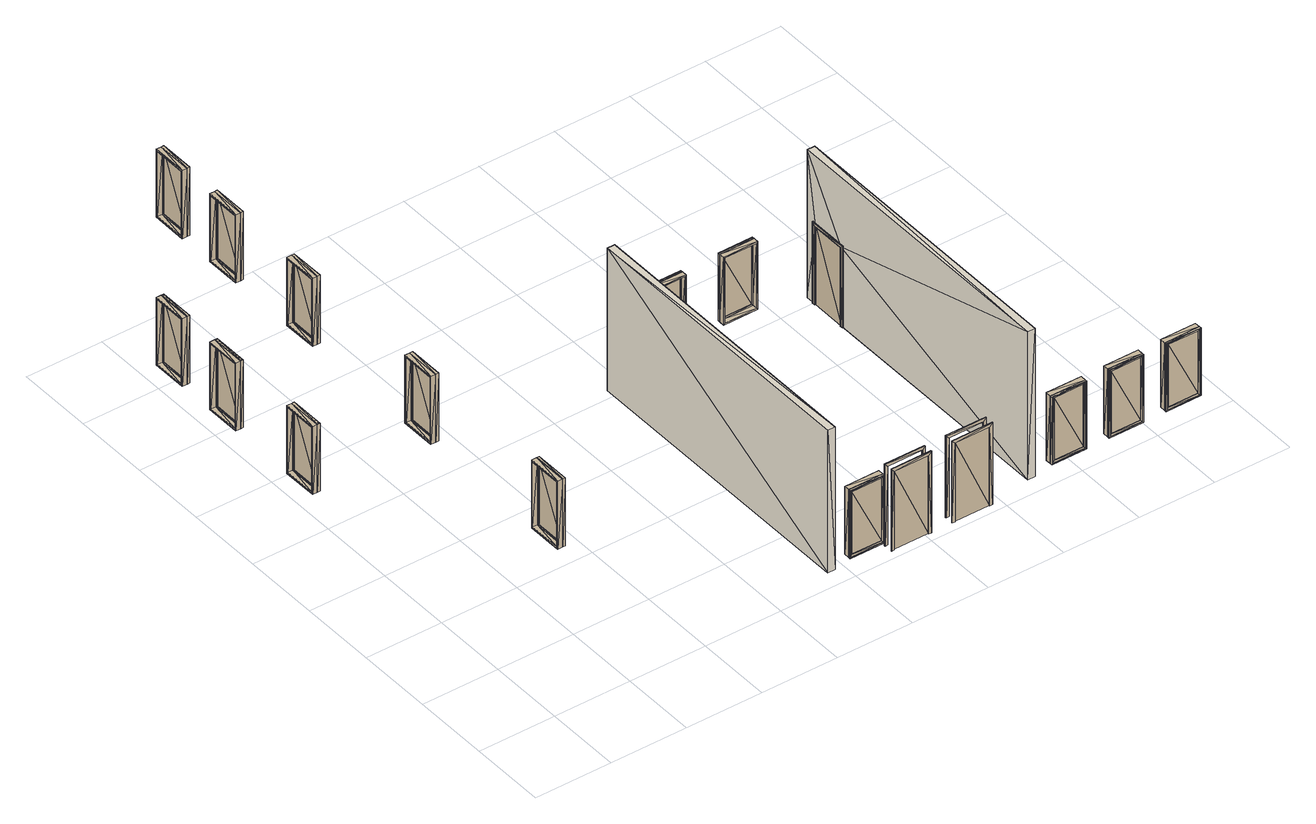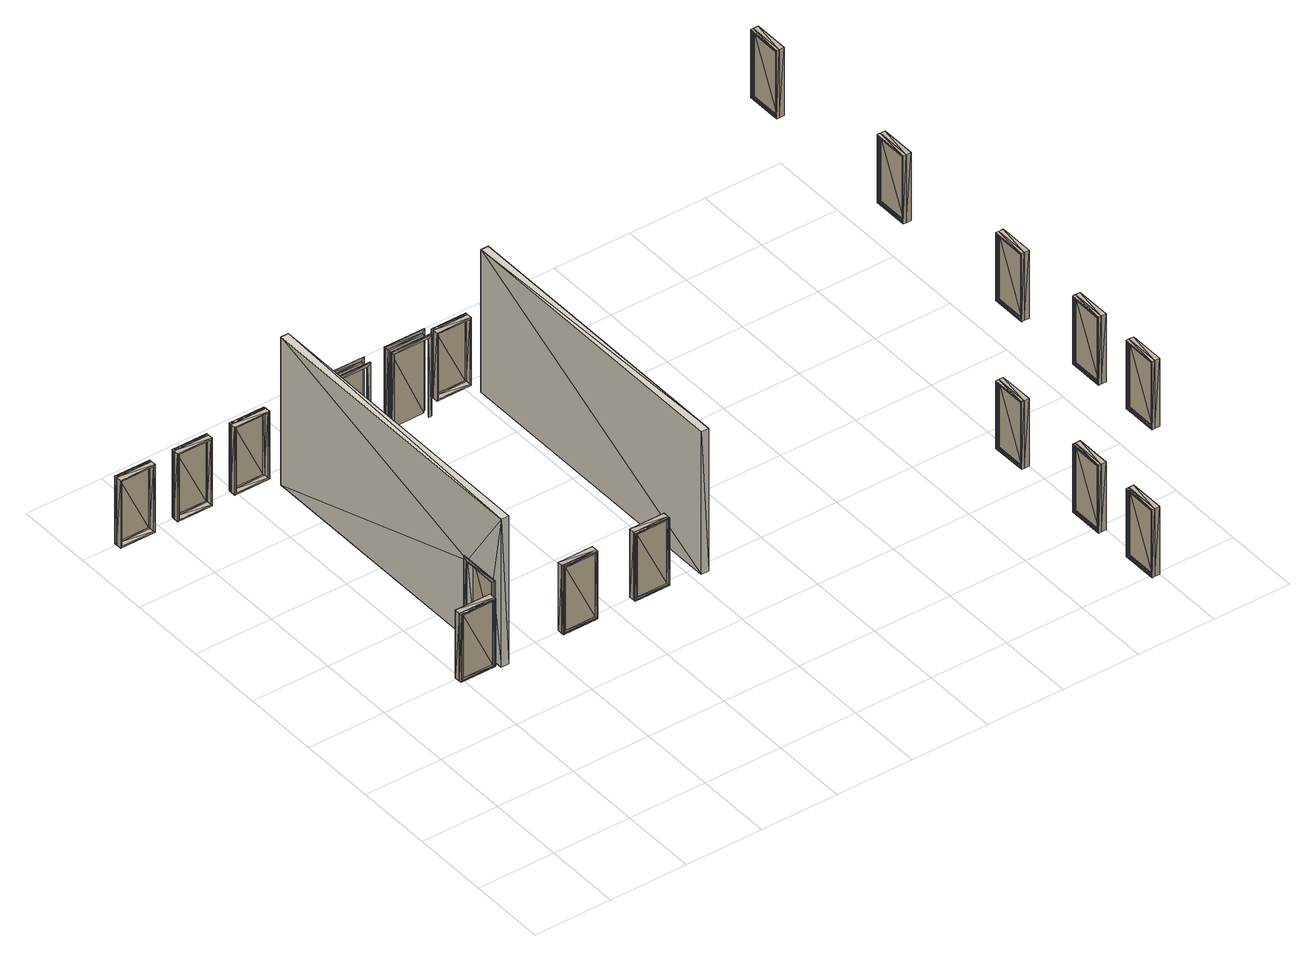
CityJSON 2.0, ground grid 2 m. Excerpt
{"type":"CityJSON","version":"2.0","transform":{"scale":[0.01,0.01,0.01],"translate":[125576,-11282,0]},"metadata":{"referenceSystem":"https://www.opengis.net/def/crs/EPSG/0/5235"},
"CityObjects":{
"building1":{"type":"Building","children":["building1-1","building1-2","building1-3","building1-4","building1-5","building1-6","building1-7","building1-8","building1-9","building1-10","building1-11","building1-12","building1-13","building1-14","building1-15","building1-16","building1-17","building1-18","building1-19","building1-20"]},
"building1-1":{"type":"BuildingInstallation","attributes":{"ifc_type":"IfcWindow","name":"M_Fixed:0915 x 1830mm:355165"},"parents":["building1"],"geometry":[{"type":"MultiSurface","lod":"2.2","boundaries":[[[0,1,2]],[[3,0,2]],[[3,2,4]],[[5,3,4]],[[5,4,6]],[[7,5,6]],[[7,6,1]],[[0,7,1]],[[2,1,4]],[[1,6,4]],[[5,0,3]],[[5,7,0]],[[8,9,10]],[[11,8,10]],[[11,10,12]],[[13,11,12]],[[13,12,14]],[[15,13,14]],[[15,14,9]],[[8,15,9]],[[16,17,18]],[[19,16,18]],[[19,18,20]],[[21,19,20]],[[21,20,22]],[[23,21,22]],[[23,22,17]],[[16,23,17]],[[9,17,22]],[[9,22,10]],[[9,14,18]],[[17,9,18]],[[18,14,20]],[[22,20,12]],[[10,22,12]],[[20,14,12]],[[23,16,8]],[[11,23,8]],[[19,15,8]],[[19,8,16]],[[21,15,19]],[[13,21,23]],[[13,23,11]],[[13,15,21]],[[24,25,26]],[[27,24,26]],[[27,26,28]],[[29,27,28]],[[29,28,30]],[[31,29,30]],[[31,30,25]],[[24,31,25]],[[32,9,14]],[[33,32,14]],[[33,14,12]],[[34,33,12]],[[34,12,10]],[[35,34,10]],[[35,10,9]],[[32,35,9]],[[25,9,10]],[[25,10,26]],[[14,9,30]],[[9,25,30]],[[14,30,12]],[[10,12,28]],[[26,10,28]],[[12,30,28]],[[35,32,24]],[[27,35,24]],[[31,32,33]],[[31,24,32]],[[34,31,33]],[[29,34,35]],[[29,35,27]],[[29,31,34]],[[25,36,37]],[[26,25,37]],[[26,37,38]],[[28,26,38]],[[28,38,39]],[[30,28,39]],[[30,39,36]],[[25,30,36]],[[40,41,42]],[[43,40,42]],[[43,42,44]],[[45,43,44]],[[45,44,46]],[[47,45,46]],[[47,46,41]],[[40,47,41]],[[41,46,37]],[[36,41,37]],[[36,39,42]],[[41,36,42]],[[44,42,38]],[[46,44,38]],[[42,39,38]],[[37,46,38]],[[26,47,40]],[[26,40,25]],[[43,30,25]],[[43,25,40]],[[28,43,45]],[[28,45,47]],[[28,30,43]],[[28,47,26]]]}]},
"building1-2":{"type":"BuildingInstallation","attributes":{"ifc_type":"IfcWindow","name":"M_Fixed:0915 x 1830mm:355166"},"parents":["building1"],"geometry":[{"type":"MultiSurface","lod":"2.2","boundaries":[[[48,49,50]],[[51,48,50]],[[51,50,52]],[[53,51,52]],[[53,52,54]],[[55,53,54]],[[55,54,49]],[[48,55,49]],[[50,49,52]],[[49,54,52]],[[53,48,51]],[[53,55,48]],[[56,57,58]],[[59,56,58]],[[59,58,60]],[[61,59,60]],[[61,60,62]],[[63,61,62]],[[63,62,57]],[[56,63,57]],[[64,65,66]],[[67,64,66]],[[67,66,68]],[[69,67,68]],[[69,68,70]],[[71,69,70]],[[71,70,65]],[[64,71,65]],[[57,65,70]],[[57,70,58]],[[57,62,66]],[[65,57,66]],[[66,62,68]],[[70,68,60]],[[58,70,60]],[[68,62,60]],[[71,64,56]],[[59,71,56]],[[67,63,56]],[[67,56,64]],[[69,63,67]],[[61,69,71]],[[61,71,59]],[[61,63,69]],[[72,73,74]],[[75,72,74]],[[75,74,76]],[[77,75,76]],[[77,76,78]],[[79,77,78]],[[79,78,73]],[[72,79,73]],[[80,57,62]],[[81,80,62]],[[81,62,60]],[[82,81,60]],[[82,60,58]],[[83,82,58]],[[83,58,57]],[[80,83,57]],[[73,57,58]],[[73,58,74]],[[62,57,78]],[[57,73,78]],[[62,78,60]],[[58,60,76]],[[74,58,76]],[[60,78,76]],[[83,80,72]],[[75,83,72]],[[79,80,81]],[[79,72,80]],[[82,79,81]],[[77,82,83]],[[77,83,75]],[[77,79,82]],[[73,84,85]],[[74,73,85]],[[74,85,86]],[[76,74,86]],[[76,86,87]],[[78,76,87]],[[78,87,84]],[[73,78,84]],[[88,89,90]],[[91,88,90]],[[91,90,92]],[[93,91,92]],[[93,92,94]],[[95,93,94]],[[95,94,89]],[[88,95,89]],[[89,94,85]],[[84,89,85]],[[84,87,90]],[[89,84,90]],[[92,90,86]],[[94,92,86]],[[90,87,86]],[[85,94,86]],[[74,95,88]],[[74,88,73]],[[91,78,73]],[[91,73,88]],[[76,91,93]],[[76,93,95]],[[76,78,91]],[[76,95,74]]]}]},
"building1-3":{"type":"BuildingInstallation","attributes":{"ifc_type":"IfcWindow","name":"M_Fixed:0915 x 1830mm:354583"},"parents":["building1"],"geometry":[{"type":"MultiSurface","lod":"2.2","boundaries":[[[96,97,98]],[[99,96,98]],[[99,98,100]],[[101,99,100]],[[101,100,102]],[[103,101,102]],[[103,102,97]],[[96,103,97]],[[98,97,100]],[[97,102,100]],[[101,96,99]],[[101,103,96]],[[104,105,106]],[[107,104,106]],[[107,106,108]],[[109,107,108]],[[109,108,110]],[[111,109,110]],[[111,110,105]],[[104,111,105]],[[112,113,114]],[[115,112,114]],[[115,114,116]],[[117,115,116]],[[117,116,118]],[[119,117,118]],[[119,118,113]],[[112,119,113]],[[105,113,118]],[[105,118,106]],[[105,110,114]],[[113,105,114]],[[114,110,116]],[[118,116,108]],[[106,118,108]],[[116,110,108]],[[119,112,104]],[[107,119,104]],[[115,111,104]],[[115,104,112]],[[117,111,115]],[[109,117,119]],[[109,119,107]],[[109,111,117]],[[120,121,122]],[[123,120,122]],[[123,122,124]],[[125,123,124]],[[125,124,126]],[[127,125,126]],[[127,126,121]],[[120,127,121]],[[128,105,110]],[[129,128,110]],[[129,110,108]],[[130,129,108]],[[130,108,106]],[[131,130,106]],[[131,106,105]],[[128,131,105]],[[121,105,106]],[[121,106,122]],[[110,105,126]],[[105,121,126]],[[110,126,108]],[[106,108,124]],[[122,106,124]],[[108,126,124]],[[131,128,120]],[[123,131,120]],[[127,128,129]],[[127,120,128]],[[130,127,129]],[[125,130,131]],[[125,131,123]],[[125,127,130]],[[121,132,133]],[[122,121,133]],[[122,133,134]],[[124,122,134]],[[124,134,135]],[[126,124,135]],[[126,135,132]],[[121,126,132]],[[136,137,138]],[[139,136,138]],[[139,138,140]],[[141,139,140]],[[141,140,142]],[[143,141,142]],[[143,142,137]],[[136,143,137]],[[137,142,133]],[[132,137,133]],[[132,135,138]],[[137,132,138]],[[140,138,134]],[[142,140,134]],[[138,135,134]],[[133,142,134]],[[122,143,136]],[[122,136,121]],[[139,126,121]],[[139,121,136]],[[124,139,141]],[[124,141,143]],[[124,126,139]],[[124,143,122]]]}]},
"building1-4":{"type":"BuildingInstallation","attributes":{"ifc_type":"IfcWindow","name":"M_Fixed:0915 x 1830mm:355167"},"parents":["building1"],"geometry":[{"type":"MultiSurface","lod":"2.2","boundaries":[[[144,145,146]],[[147,144,146]],[[147,146,148]],[[149,147,148]],[[149,148,150]],[[151,149,150]],[[151,150,145]],[[144,151,145]],[[146,145,148]],[[145,150,148]],[[149,144,147]],[[149,151,144]],[[152,153,154]],[[155,152,154]],[[155,154,156]],[[157,155,156]],[[157,156,158]],[[159,157,158]],[[159,158,153]],[[152,159,153]],[[160,161,162]],[[163,160,162]],[[163,162,164]],[[165,163,164]],[[165,164,166]],[[167,165,166]],[[167,166,161]],[[160,167,161]],[[153,161,166]],[[153,166,154]],[[153,158,162]],[[161,153,162]],[[162,158,164]],[[166,164,156]],[[154,166,156]],[[164,158,156]],[[167,160,152]],[[155,167,152]],[[163,159,152]],[[163,152,160]],[[165,159,163]],[[157,165,167]],[[157,167,155]],[[157,159,165]],[[168,169,170]],[[171,168,170]],[[171,170,172]],[[173,171,172]],[[173,172,174]],[[175,173,174]],[[175,174,169]],[[168,175,169]],[[176,153,158]],[[177,176,158]],[[177,158,156]],[[178,177,156]],[[178,156,154]],[[179,178,154]],[[179,154,153]],[[176,179,153]],[[169,153,154]],[[169,154,170]],[[158,153,174]],[[153,169,174]],[[158,174,156]],[[154,156,172]],[[170,154,172]],[[156,174,172]],[[179,176,168]],[[171,179,168]],[[175,176,177]],[[175,168,176]],[[178,175,177]],[[173,178,179]],[[173,179,171]],[[173,175,178]],[[169,180,181]],[[170,169,181]],[[170,181,182]],[[172,170,182]],[[172,182,183]],[[174,172,183]],[[174,183,180]],[[169,174,180]],[[184,185,186]],[[187,184,186]],[[187,186,188]],[[189,187,188]],[[189,188,190]],[[191,189,190]],[[191,190,185]],[[184,191,185]],[[185,190,181]],[[180,185,181]],[[180,183,186]],[[185,180,186]],[[188,186,182]],[[190,188,182]],[[186,183,182]],[[181,190,182]],[[170,191,184]],[[170,184,169]],[[187,174,169]],[[187,169,184]],[[172,187,189]],[[172,189,191]],[[172,174,187]],[[172,191,170]]]}]},
"building1-5":{"type":"BuildingInstallation","attributes":{"ifc_type":"IfcWindow","name":"M_Fixed:0915 x 1830mm:354615"},"parents":["building1"],"geometry":[{"type":"MultiSurface","lod":"2.2","boundaries":[[[192,193,194]],[[195,192,194]],[[195,194,196]],[[197,195,196]],[[197,196,198]],[[199,197,198]],[[199,198,193]],[[192,199,193]],[[194,193,196]],[[193,198,196]],[[197,192,195]],[[197,199,192]],[[200,201,202]],[[203,200,202]],[[203,202,204]],[[205,203,204]],[[205,204,206]],[[207,205,206]],[[207,206,201]],[[200,207,201]],[[208,209,210]],[[211,208,210]],[[211,210,212]],[[213,211,212]],[[213,212,214]],[[215,213,214]],[[215,214,209]],[[208,215,209]],[[201,209,214]],[[201,214,202]],[[201,206,210]],[[209,201,210]],[[210,206,212]],[[214,212,204]],[[202,214,204]],[[212,206,204]],[[215,208,200]],[[203,215,200]],[[211,207,200]],[[211,200,208]],[[213,207,211]],[[205,213,215]],[[205,215,203]],[[205,207,213]],[[216,217,218]],[[219,216,218]],[[219,218,220]],[[221,219,220]],[[221,220,222]],[[223,221,222]],[[223,222,217]],[[216,223,217]],[[224,201,206]],[[225,224,206]],[[225,206,204]],[[226,225,204]],[[226,204,202]],[[227,226,202]],[[227,202,201]],[[224,227,201]],[[217,201,202]],[[217,202,218]],[[206,201,222]],[[201,217,222]],[[206,222,204]],[[202,204,220]],[[218,202,220]],[[204,222,220]],[[227,224,216]],[[219,227,216]],[[223,224,225]],[[223,216,224]],[[226,223,225]],[[221,226,227]],[[221,227,219]],[[221,223,226]],[[217,228,229]],[[218,217,229]],[[218,229,230]],[[220,218,230]],[[220,230,231]],[[222,220,231]],[[222,231,228]],[[217,222,228]],[[232,233,234]],[[235,232,234]],[[235,234,236]],[[237,235,236]],[[237,236,238]],[[239,237,238]],[[239,238,233]],[[232,239,233]],[[233,238,229]],[[228,233,229]],[[228,231,234]],[[233,228,234]],[[236,234,230]],[[238,236,230]],[[234,231,230]],[[229,238,230]],[[218,239,232]],[[218,232,217]],[[235,222,217]],[[235,217,232]],[[220,235,237]],[[220,237,239]],[[220,222,235]],[[220,239,218]]]}]},
"building1-6":{"type":"BuildingInstallation","attributes":{"ifc_type":"IfcWindow","name":"M_Fixed:0915 x 1830mm:355168"},"parents":["building1"],"geometry":[{"type":"MultiSurface","lod":"2.2","boundaries":[[[240,241,242]],[[243,240,242]],[[243,242,244]],[[245,243,244]],[[245,244,246]],[[247,245,246]],[[247,246,241]],[[240,247,241]],[[242,241,244]],[[241,246,244]],[[245,240,243]],[[245,247,240]],[[248,249,250]],[[251,248,250]],[[251,250,252]],[[253,251,252]],[[253,252,254]],[[255,253,254]],[[255,254,249]],[[248,255,249]],[[256,257,258]],[[259,256,258]],[[259,258,260]],[[261,259,260]],[[261,260,262]],[[263,261,262]],[[263,262,257]],[[256,263,257]],[[249,257,262]],[[249,262,250]],[[249,254,258]],[[257,249,258]],[[258,254,260]],[[262,260,252]],[[250,262,252]],[[260,254,252]],[[263,256,248]],[[251,263,248]],[[259,255,248]],[[259,248,256]],[[261,255,259]],[[253,261,263]],[[253,263,251]],[[253,255,261]],[[264,265,266]],[[267,264,266]],[[267,266,268]],[[269,267,268]],[[269,268,270]],[[271,269,270]],[[271,270,265]],[[264,271,265]],[[272,249,254]],[[273,272,254]],[[273,254,252]],[[274,273,252]],[[274,252,250]],[[275,274,250]],[[275,250,249]],[[272,275,249]],[[265,249,250]],[[265,250,266]],[[254,249,270]],[[249,265,270]],[[254,270,252]],[[250,252,268]],[[266,250,268]],[[252,270,268]],[[275,272,264]],[[267,275,264]],[[271,272,273]],[[271,264,272]],[[274,271,273]],[[269,274,275]],[[269,275,267]],[[269,271,274]],[[265,276,277]],[[266,265,277]],[[266,277,278]],[[268,266,278]],[[268,278,279]],[[270,268,279]],[[270,279,276]],[[265,270,276]],[[280,281,282]],[[283,280,282]],[[283,282,284]],[[285,283,284]],[[285,284,286]],[[287,285,286]],[[287,286,281]],[[280,287,281]],[[281,286,277]],[[276,281,277]],[[276,279,282]],[[281,276,282]],[[284,282,278]],[[286,284,278]],[[282,279,278]],[[277,286,278]],[[266,287,280]],[[266,280,265]],[[283,270,265]],[[283,265,280]],[[268,283,285]],[[268,285,287]],[[268,270,283]],[[268,287,266]]]}]},
"building1-7":{"type":"BuildingInstallation","attributes":{"ifc_type":"IfcWindow","name":"M_Fixed:0915 x 1830mm:354675"},"parents":["building1"],"geometry":[{"type":"MultiSurface","lod":"2.2","boundaries":[[[288,289,290]],[[291,288,290]],[[291,290,292]],[[293,291,292]],[[293,292,294]],[[295,293,294]],[[295,294,289]],[[288,295,289]],[[290,289,292]],[[289,294,292]],[[293,288,291]],[[293,295,288]],[[296,297,298]],[[299,296,298]],[[299,298,300]],[[301,299,300]],[[301,300,302]],[[303,301,302]],[[303,302,297]],[[296,303,297]],[[304,305,306]],[[307,304,306]],[[307,306,308]],[[309,307,308]],[[309,308,310]],[[311,309,310]],[[311,310,305]],[[304,311,305]],[[297,305,310]],[[297,310,298]],[[297,302,306]],[[305,297,306]],[[306,302,308]],[[310,308,300]],[[298,310,300]],[[308,302,300]],[[311,304,296]],[[299,311,296]],[[307,303,296]],[[307,296,304]],[[309,303,307]],[[301,309,311]],[[301,311,299]],[[301,303,309]],[[312,313,314]],[[315,312,314]],[[315,314,316]],[[317,315,316]],[[317,316,318]],[[319,317,318]],[[319,318,313]],[[312,319,313]],[[320,297,302]],[[321,320,302]],[[321,302,300]],[[322,321,300]],[[322,300,298]],[[323,322,298]],[[323,298,297]],[[320,323,297]],[[313,297,298]],[[313,298,314]],[[302,297,318]],[[297,313,318]],[[302,318,300]],[[298,300,316]],[[314,298,316]],[[300,318,316]],[[323,320,312]],[[315,323,312]],[[319,320,321]],[[319,312,320]],[[322,319,321]],[[317,322,323]],[[317,323,315]],[[317,319,322]],[[313,324,325]],[[314,313,325]],[[314,325,326]],[[316,314,326]],[[316,326,327]],[[318,316,327]],[[318,327,324]],[[313,318,324]],[[328,329,330]],[[331,328,330]],[[331,330,332]],[[333,331,332]],[[333,332,334]],[[335,333,334]],[[335,334,329]],[[328,335,329]],[[329,334,325]],[[324,329,325]],[[324,327,330]],[[329,324,330]],[[332,330,326]],[[334,332,326]],[[330,327,326]],[[325,334,326]],[[314,335,328]],[[314,328,313]],[[331,318,313]],[[331,313,328]],[[316,331,333]],[[316,333,335]],[[316,318,331]],[[316,335,314]]]}]},
"building1-8":{"type":"BuildingInstallation","attributes":{"ifc_type":"IfcWindow","name":"M_Fixed:0915 x 1830mm:355169"},"parents":["building1"],"geometry":[{"type":"MultiSurface","lod":"2.2","boundaries":[[[336,337,338]],[[339,336,338]],[[339,338,340]],[[341,339,340]],[[341,340,342]],[[343,341,342]],[[343,342,337]],[[336,343,337]],[[338,337,340]],[[337,342,340]],[[341,336,339]],[[341,343,336]],[[344,345,346]],[[347,344,346]],[[347,346,348]],[[349,347,348]],[[349,348,350]],[[351,349,350]],[[351,350,345]],[[344,351,345]],[[352,353,354]],[[355,352,354]],[[355,354,356]],[[357,355,356]],[[357,356,358]],[[359,357,358]],[[359,358,353]],[[352,359,353]],[[345,353,358]],[[345,358,346]],[[345,350,354]],[[353,345,354]],[[354,350,356]],[[358,356,348]],[[346,358,348]],[[356,350,348]],[[359,352,344]],[[347,359,344]],[[355,351,344]],[[355,344,352]],[[357,351,355]],[[349,357,359]],[[349,359,347]],[[349,351,357]],[[360,361,362]],[[363,360,362]],[[363,362,364]],[[365,363,364]],[[365,364,366]],[[367,365,366]],[[367,366,361]],[[360,367,361]],[[368,345,350]],[[369,368,350]],[[369,350,348]],[[370,369,348]],[[370,348,346]],[[371,370,346]],[[371,346,345]],[[368,371,345]],[[361,345,346]],[[361,346,362]],[[350,345,366]],[[345,361,366]],[[350,366,348]],[[346,348,364]],[[362,346,364]],[[348,366,364]],[[371,368,360]],[[363,371,360]],[[367,368,369]],[[367,360,368]],[[370,367,369]],[[365,370,371]],[[365,371,363]],[[365,367,370]],[[361,372,373]],[[362,361,373]],[[362,373,374]],[[364,362,374]],[[364,374,375]],[[366,364,375]],[[366,375,372]],[[361,366,372]],[[376,377,378]],[[379,376,378]],[[379,378,380]],[[381,379,380]],[[381,380,382]],[[383,381,382]],[[383,382,377]],[[376,383,377]],[[377,382,373]],[[372,377,373]],[[372,375,378]],[[377,372,378]],[[380,378,374]],[[382,380,374]],[[378,375,374]],[[373,382,374]],[[362,383,376]],[[362,376,361]],[[379,366,361]],[[379,361,376]],[[364,379,381]],[[364,381,383]],[[364,366,379]],[[364,383,362]]]}]},
"building1-9":{"type":"BuildingInstallation","attributes":{"ifc_type":"IfcWindow","name":"M_Fixed:0915 x 1830mm:355815"},"parents":["building1"],"geometry":[{"type":"MultiSurface","lod":"2.2","boundaries":[[[384,385,386]],[[387,384,386]],[[387,386,388]],[[389,387,388]],[[389,388,390]],[[391,389,390]],[[391,390,385]],[[384,391,385]],[[386,385,388]],[[385,390,388]],[[389,384,387]],[[389,391,384]],[[392,393,394]],[[395,392,394]],[[395,394,396]],[[397,395,396]],[[397,396,398]],[[399,397,398]],[[399,398,393]],[[392,399,393]],[[400,401,402]],[[403,400,402]],[[403,402,404]],[[405,403,404]],[[405,404,406]],[[407,405,406]],[[407,406,401]],[[400,407,401]],[[393,401,406]],[[393,406,394]],[[393,398,402]],[[401,393,402]],[[402,398,404]],[[406,404,396]],[[394,406,396]],[[404,398,396]],[[407,400,392]],[[395,407,392]],[[403,399,392]],[[403,392,400]],[[405,399,403]],[[397,405,407]],[[397,407,395]],[[397,399,405]],[[408,409,410]],[[411,408,410]],[[411,410,412]],[[413,411,412]],[[413,412,414]],[[415,413,414]],[[415,414,409]],[[408,415,409]],[[416,393,398]],[[417,416,398]],[[417,398,396]],[[418,417,396]],[[418,396,394]],[[419,418,394]],[[419,394,393]],[[416,419,393]],[[409,393,394]],[[409,394,410]],[[398,393,414]],[[393,409,414]],[[398,414,396]],[[394,396,412]],[[410,394,412]],[[396,414,412]],[[419,416,408]],[[411,419,408]],[[415,416,417]],[[415,408,416]],[[418,415,417]],[[413,418,419]],[[413,419,411]],[[413,415,418]],[[409,420,421]],[[410,409,421]],[[410,421,422]],[[412,410,422]],[[412,422,423]],[[414,412,423]],[[414,423,420]],[[409,414,420]],[[424,425,426]],[[427,424,426]],[[427,426,428]],[[429,427,428]],[[429,428,430]],[[431,429,430]],[[431,430,425]],[[424,431,425]],[[425,430,421]],[[420,425,421]],[[420,423,426]],[[425,420,426]],[[428,426,422]],[[430,428,422]],[[426,423,422]],[[421,430,422]],[[410,431,424]],[[410,424,409]],[[427,414,409]],[[427,409,424]],[[412,427,429]],[[412,429,431]],[[412,414,427]],[[412,431,410]]]}]},
"building1-10":{"type":"BuildingPart","attributes":{"ifc_type":"IfcWallStandardCase","name":"Basic Wall:Outside wall:355789"},"parents":["building1"],"geometry":[{"type":"MultiSurface","lod":"2.2","boundaries":[[[432,433,434]],[[435,432,434]],[[435,434,436]],[[437,435,436]],[[437,436,438]],[[439,437,438]],[[439,438,433]],[[432,439,433]],[[436,434,433]],[[438,436,433]],[[432,435,437]],[[432,437,439]]]}]},
"building1-11":{"type":"BuildingInstallation","attributes":{"ifc_type":"IfcDoor","name":"M_Single-Flush:Inside Door:355793"},"parents":["building1"],"geometry":[{"type":"MultiSurface","lod":"2.2","boundaries":[[[440,441,442]],[[443,440,442]],[[443,442,444]],[[445,443,444]],[[445,444,446]],[[447,445,446]],[[447,446,448]],[[449,447,448]],[[449,448,450]],[[451,449,450]],[[451,450,452]],[[453,451,452]],[[453,452,454]],[[455,453,454]],[[455,454,441]],[[440,455,441]],[[442,441,448]],[[441,450,448]],[[450,441,454]],[[450,454,452]],[[448,446,444]],[[442,448,444]],[[449,440,443]],[[449,451,440]],[[455,440,451]],[[453,455,451]],[[445,447,449]],[[445,449,443]],[[456,457,458]],[[459,456,458]],[[459,458,460]],[[461,459,460]],[[461,460,462]],[[463,461,462]],[[463,462,464]],[[465,463,464]],[[465,464,466]],[[467,465,466]],[[467,466,468]],[[469,467,468]],[[469,468,470]],[[471,469,470]],[[471,470,457]],[[456,471,457]],[[462,457,464]],[[464,457,470]],[[457,462,458]],[[458,462,460]],[[466,464,468]],[[464,470,468]],[[465,456,463]],[[471,456,465]],[[459,463,456]],[[461,463,459]],[[469,465,467]],[[469,471,465]],[[472,473,446]],[[448,472,446]],[[448,446,452]],[[450,448,452]],[[450,452,474]],[[475,450,474]],[[475,474,473]],[[472,475,473]],[[446,473,452]],[[473,474,452]],[[450,472,448]],[[450,475,472]]]}]},
"building1-12":{"type":"BuildingInstallation","attributes":{"ifc_type":"IfcDoor","name":"M_Single-Flush:Inside Door:355794"},"parents":["building1"],"geometry":[{"type":"MultiSurface","lod":"2.2","boundaries":[[[476,477,478]],[[479,476,478]],[[479,478,480]],[[481,479,480]],[[481,480,482]],[[483,481,482]],[[483,482,484]],[[485,483,484]],[[485,484,486]],[[487,485,486]],[[487,486,488]],[[489,487,488]],[[489,488,490]],[[491,489,490]],[[491,490,477]],[[476,491,477]],[[478,477,484]],[[477,486,484]],[[486,477,490]],[[486,490,488]],[[484,482,480]],[[478,484,480]],[[485,476,479]],[[485,487,476]],[[491,476,487]],[[489,491,487]],[[481,483,485]],[[481,485,479]],[[492,493,494]],[[495,492,494]],[[495,494,496]],[[497,495,496]],[[497,496,498]],[[499,497,498]],[[499,498,500]],[[501,499,500]],[[501,500,502]],[[503,501,502]],[[503,502,504]],[[505,503,504]],[[505,504,506]],[[507,505,506]],[[507,506,493]],[[492,507,493]],[[498,493,500]],[[500,493,506]],[[493,498,494]],[[494,498,496]],[[502,500,504]],[[500,506,504]],[[501,492,499]],[[507,492,501]],[[495,499,492]],[[497,499,495]],[[505,501,503]],[[505,507,501]],[[508,509,482]],[[484,508,482]],[[484,482,488]],[[486,484,488]],[[486,488,510]],[[511,486,510]],[[511,510,509]],[[508,511,509]],[[482,509,488]],[[509,510,488]],[[486,508,484]],[[486,511,508]]]}]},
"building1-13":{"type":"BuildingInstallation","attributes":{"ifc_type":"IfcWindow","name":"M_Fixed:0915 x 1830mm:355814"},"parents":["building1"],"geometry":[{"type":"MultiSurface","lod":"2.2","boundaries":[[[512,513,514]],[[515,512,514]],[[515,514,516]],[[517,515,516]],[[517,516,518]],[[519,517,518]],[[519,518,513]],[[512,519,513]],[[514,513,516]],[[513,518,516]],[[517,512,515]],[[517,519,512]],[[520,521,522]],[[523,520,522]],[[523,522,524]],[[525,523,524]],[[525,524,526]],[[527,525,526]],[[527,526,521]],[[520,527,521]],[[528,529,530]],[[531,528,530]],[[531,530,532]],[[533,531,532]],[[533,532,534]],[[535,533,534]],[[535,534,529]],[[528,535,529]],[[521,529,534]],[[521,534,522]],[[521,526,530]],[[529,521,530]],[[530,526,532]],[[534,532,524]],[[522,534,524]],[[532,526,524]],[[535,528,520]],[[523,535,520]],[[531,527,520]],[[531,520,528]],[[533,527,531]],[[525,533,535]],[[525,535,523]],[[525,527,533]],[[536,537,538]],[[539,536,538]],[[539,538,540]],[[541,539,540]],[[541,540,542]],[[543,541,542]],[[543,542,537]],[[536,543,537]],[[544,521,526]],[[545,544,526]],[[545,526,524]],[[546,545,524]],[[546,524,522]],[[547,546,522]],[[547,522,521]],[[544,547,521]],[[537,521,522]],[[537,522,538]],[[526,521,542]],[[521,537,542]],[[526,542,524]],[[522,524,540]],[[538,522,540]],[[524,542,540]],[[547,544,536]],[[539,547,536]],[[543,544,545]],[[543,536,544]],[[546,543,545]],[[541,546,547]],[[541,547,539]],[[541,543,546]],[[537,548,549]],[[538,537,549]],[[538,549,550]],[[540,538,550]],[[540,550,551]],[[542,540,551]],[[542,551,548]],[[537,542,548]],[[552,553,554]],[[555,552,554]],[[555,554,556]],[[557,555,556]],[[557,556,558]],[[559,557,558]],[[559,558,553]],[[552,559,553]],[[553,558,549]],[[548,553,549]],[[548,551,554]],[[553,548,554]],[[556,554,550]],[[558,556,550]],[[554,551,550]],[[549,558,550]],[[538,559,552]],[[538,552,537]],[[555,542,537]],[[555,537,552]],[[540,555,557]],[[540,557,559]],[[540,542,555]],[[540,559,538]]]}]},
"building1-14":{"type":"BuildingInstallation","attributes":{"ifc_type":"IfcWindow","name":"M_Fixed:0915 x 1830mm:355813"},"parents":["building1"],"geometry":[{"type":"MultiSurface","lod":"2.2","boundaries":[[[560,561,562]],[[563,560,562]],[[563,562,564]],[[565,563,564]],[[565,564,566]],[[567,565,566]],[[567,566,561]],[[560,567,561]],[[562,561,564]],[[561,566,564]],[[565,560,563]],[[565,567,560]],[[568,569,570]],[[571,568,570]],[[571,570,572]],[[573,571,572]],[[573,572,574]],[[575,573,574]],[[575,574,569]],[[568,575,569]],[[576,577,578]],[[579,576,578]],[[579,578,580]],[[581,579,580]],[[581,580,582]],[[583,581,582]],[[583,582,577]],[[576,583,577]],[[569,577,582]],[[569,582,570]],[[569,574,578]],[[577,569,578]],[[578,574,580]],[[582,580,572]],[[570,582,572]],[[580,574,572]],[[583,576,568]],[[571,583,568]],[[579,575,568]],[[579,568,576]],[[581,575,579]],[[573,581,583]],[[573,583,571]],[[573,575,581]],[[584,585,586]],[[587,584,586]],[[587,586,588]],[[589,587,588]],[[589,588,590]],[[591,589,590]],[[591,590,585]],[[584,591,585]],[[592,569,574]],[[593,592,574]],[[593,574,572]],[[594,593,572]],[[594,572,570]],[[595,594,570]],[[595,570,569]],[[592,595,569]],[[585,569,570]],[[585,570,586]],[[574,569,590]],[[569,585,590]],[[574,590,572]],[[570,572,588]],[[586,570,588]],[[572,590,588]],[[595,592,584]],[[587,595,584]],[[591,592,593]],[[591,584,592]],[[594,591,593]],[[589,594,595]],[[589,595,587]],[[589,591,594]],[[585,596,597]],[[586,585,597]],[[586,597,598]],[[588,586,598]],[[588,598,599]],[[590,588,599]],[[590,599,596]],[[585,590,596]],[[600,601,602]],[[603,600,602]],[[603,602,604]],[[605,603,604]],[[605,604,606]],[[607,605,606]],[[607,606,601]],[[600,607,601]],[[601,606,597]],[[596,601,597]],[[596,599,602]],[[601,596,602]],[[604,602,598]],[[606,604,598]],[[602,599,598]],[[597,606,598]],[[586,607,600]],[[586,600,585]],[[603,590,585]],[[603,585,600]],[[588,603,605]],[[588,605,607]],[[588,590,603]],[[588,607,586]]]}]},
"building1-15":{"type":"BuildingInstallation","attributes":{"ifc_type":"IfcWindow","name":"M_Fixed:0915 x 1830mm:355802"},"parents":["building1"],"geometry":[{"type":"MultiSurface","lod":"2.2","boundaries":[[[608,609,610]],[[611,608,610]],[[611,610,612]],[[613,611,612]],[[613,612,614]],[[615,613,614]],[[615,614,609]],[[608,615,609]],[[610,609,612]],[[609,614,612]],[[613,608,611]],[[613,615,608]],[[616,617,618]],[[619,616,618]],[[619,618,620]],[[621,619,620]],[[621,620,622]],[[623,621,622]],[[623,622,617]],[[616,623,617]],[[624,625,626]],[[627,624,626]],[[627,626,628]],[[629,627,628]],[[629,628,630]],[[631,629,630]],[[631,630,625]],[[624,631,625]],[[617,625,630]],[[617,630,618]],[[617,622,626]],[[625,617,626]],[[626,622,628]],[[630,628,620]],[[618,630,620]],[[628,622,620]],[[631,624,616]],[[619,631,616]],[[627,623,616]],[[627,616,624]],[[629,623,627]],[[621,629,631]],[[621,631,619]],[[621,623,629]],[[632,633,634]],[[635,632,634]],[[635,634,636]],[[637,635,636]],[[637,636,638]],[[639,637,638]],[[639,638,633]],[[632,639,633]],[[640,617,622]],[[641,640,622]],[[641,622,620]],[[642,641,620]],[[642,620,618]],[[643,642,618]],[[643,618,617]],[[640,643,617]],[[633,617,618]],[[633,618,634]],[[622,617,638]],[[617,633,638]],[[622,638,620]],[[618,620,636]],[[634,618,636]],[[620,638,636]],[[643,640,632]],[[635,643,632]],[[639,640,641]],[[639,632,640]],[[642,639,641]],[[637,642,643]],[[637,643,635]],[[637,639,642]],[[633,644,645]],[[634,633,645]],[[634,645,646]],[[636,634,646]],[[636,646,647]],[[638,636,647]],[[638,647,644]],[[633,638,644]],[[648,649,650]],[[651,648,650]],[[651,650,652]],[[653,651,652]],[[653,652,654]],[[655,653,654]],[[655,654,649]],[[648,655,649]],[[649,654,645]],[[644,649,645]],[[644,647,650]],[[649,644,650]],[[652,650,646]],[[654,652,646]],[[650,647,646]],[[645,654,646]],[[634,655,648]],[[634,648,633]],[[651,638,633]],[[651,633,648]],[[636,651,653]],[[636,653,655]],[[636,638,651]],[[636,655,634]]]}]},
"building1-16":{"type":"BuildingPart","attributes":{"ifc_type":"IfcWallStandardCase","name":"Basic Wall:Inside:355796"},"parents":["building1"],"geometry":[{"type":"MultiSurface","lod":"2.2","boundaries":[[[656,657,658]],[[656,658,659]],[[660,656,659]],[[660,659,661]],[[662,660,661]],[[662,661,663]],[[664,662,663]],[[664,663,665]],[[666,664,665]],[[666,665,667]],[[668,666,667]],[[668,667,669]],[[670,671,668]],[[669,670,668]],[[658,657,671]],[[670,658,671]],[[671,657,660]],[[668,671,660]],[[668,660,662]],[[660,657,656]],[[662,664,666]],[[668,662,666]],[[661,658,670]],[[661,670,669]],[[663,661,669]],[[659,658,661]],[[667,665,663]],[[667,663,669]]]}]},
"building1-17":{"type":"BuildingInstallation","attributes":{"ifc_type":"IfcDoor","name":"M_Single-Flush:Inside Door:355797"},"parents":["building1"],"geometry":[{"type":"MultiSurface","lod":"2.2","boundaries":[[[672,673,674]],[[675,672,674]],[[675,674,676]],[[677,675,676]],[[677,676,665]],[[678,677,665]],[[678,665,663]],[[679,678,663]],[[679,663,661]],[[680,679,661]],[[680,661,659]],[[681,680,659]],[[681,659,682]],[[683,681,682]],[[683,682,673]],[[672,683,673]],[[674,673,663]],[[673,661,663]],[[661,673,682]],[[661,682,659]],[[663,665,676]],[[674,663,676]],[[679,672,675]],[[679,680,672]],[[683,672,680]],[[681,683,680]],[[677,678,679]],[[677,679,675]],[[684,685,686]],[[687,684,686]],[[687,686,688]],[[664,687,688]],[[664,688,689]],[[662,664,689]],[[662,689,690]],[[660,662,690]],[[660,690,691]],[[656,660,691]],[[656,691,692]],[[693,656,692]],[[693,692,694]],[[695,693,694]],[[695,694,685]],[[684,695,685]],[[689,685,690]],[[690,685,694]],[[685,689,686]],[[686,689,688]],[[691,690,692]],[[690,694,692]],[[660,684,662]],[[695,684,660]],[[687,662,684]],[[664,662,687]],[[693,660,656]],[[693,695,660]],[[696,697,665]],[[663,696,665]],[[663,665,659]],[[661,663,659]],[[661,659,698]],[[699,661,698]],[[699,698,697]],[[696,699,697]],[[665,697,659]],[[697,698,659]],[[661,696,663]],[[661,699,696]]]}]},
"building1-18":{"type":"BuildingInstallation","attributes":{"ifc_type":"IfcWindow","name":"M_Fixed:0915 x 1830mm:355803"},"parents":["building1"],"geometry":[{"type":"MultiSurface","lod":"2.2","boundaries":[[[700,701,702]],[[703,700,702]],[[703,702,704]],[[705,703,704]],[[705,704,706]],[[707,705,706]],[[707,706,701]],[[700,707,701]],[[702,701,704]],[[701,706,704]],[[705,700,703]],[[705,707,700]],[[708,709,710]],[[711,708,710]],[[711,710,712]],[[713,711,712]],[[713,712,714]],[[715,713,714]],[[715,714,709]],[[708,715,709]],[[716,717,718]],[[719,716,718]],[[719,718,720]],[[721,719,720]],[[721,720,722]],[[723,721,722]],[[723,722,717]],[[716,723,717]],[[709,717,722]],[[709,722,710]],[[709,714,718]],[[717,709,718]],[[718,714,720]],[[722,720,712]],[[710,722,712]],[[720,714,712]],[[723,716,708]],[[711,723,708]],[[719,715,708]],[[719,708,716]],[[721,715,719]],[[713,721,723]],[[713,723,711]],[[713,715,721]],[[724,725,726]],[[727,724,726]],[[727,726,728]],[[729,727,728]],[[729,728,730]],[[731,729,730]],[[731,730,725]],[[724,731,725]],[[732,709,714]],[[733,732,714]],[[733,714,712]],[[734,733,712]],[[734,712,710]],[[735,734,710]],[[735,710,709]],[[732,735,709]],[[725,709,710]],[[725,710,726]],[[714,709,730]],[[709,725,730]],[[714,730,712]],[[710,712,728]],[[726,710,728]],[[712,730,728]],[[735,732,724]],[[727,735,724]],[[731,732,733]],[[731,724,732]],[[734,731,733]],[[729,734,735]],[[729,735,727]],[[729,731,734]],[[725,736,737]],[[726,725,737]],[[726,737,738]],[[728,726,738]],[[728,738,739]],[[730,728,739]],[[730,739,736]],[[725,730,736]],[[740,741,742]],[[743,740,742]],[[743,742,744]],[[745,743,744]],[[745,744,746]],[[747,745,746]],[[747,746,741]],[[740,747,741]],[[741,746,737]],[[736,741,737]],[[736,739,742]],[[741,736,742]],[[744,742,738]],[[746,744,738]],[[742,739,738]],[[737,746,738]],[[726,747,740]],[[726,740,725]],[[743,730,725]],[[743,725,740]],[[728,743,745]],[[728,745,747]],[[728,730,743]],[[728,747,726]]]}]},
"building1-19":{"type":"BuildingInstallation","attributes":{"ifc_type":"IfcWindow","name":"M_Fixed:0915 x 1830mm:355812"},"parents":["building1"],"geometry":[{"type":"MultiSurface","lod":"2.2","boundaries":[[[748,749,750]],[[751,748,750]],[[751,750,752]],[[753,751,752]],[[753,752,754]],[[755,753,754]],[[755,754,749]],[[748,755,749]],[[750,749,752]],[[749,754,752]],[[753,748,751]],[[753,755,748]],[[756,757,758]],[[759,756,758]],[[759,758,760]],[[761,759,760]],[[761,760,762]],[[763,761,762]],[[763,762,757]],[[756,763,757]],[[764,765,766]],[[767,764,766]],[[767,766,768]],[[769,767,768]],[[769,768,770]],[[771,769,770]],[[771,770,765]],[[764,771,765]],[[757,765,770]],[[757,770,758]],[[757,762,766]],[[765,757,766]],[[766,762,768]],[[770,768,760]],[[758,770,760]],[[768,762,760]],[[771,764,756]],[[759,771,756]],[[767,763,756]],[[767,756,764]],[[769,763,767]],[[761,769,771]],[[761,771,759]],[[761,763,769]],[[772,773,774]],[[775,772,774]],[[775,774,776]],[[777,775,776]],[[777,776,778]],[[779,777,778]],[[779,778,773]],[[772,779,773]],[[780,757,762]],[[781,780,762]],[[781,762,760]],[[782,781,760]],[[782,760,758]],[[783,782,758]],[[783,758,757]],[[780,783,757]],[[773,757,758]],[[773,758,774]],[[762,757,778]],[[757,773,778]],[[762,778,760]],[[758,760,776]],[[774,758,776]],[[760,778,776]],[[783,780,772]],[[775,783,772]],[[779,780,781]],[[779,772,780]],[[782,779,781]],[[777,782,783]],[[777,783,775]],[[777,779,782]],[[773,784,785]],[[774,773,785]],[[774,785,786]],[[776,774,786]],[[776,786,787]],[[778,776,787]],[[778,787,784]],[[773,778,784]],[[788,789,790]],[[791,788,790]],[[791,790,792]],[[793,791,792]],[[793,792,794]],[[795,793,794]],[[795,794,789]],[[788,795,789]],[[789,794,785]],[[784,789,785]],[[784,787,790]],[[789,784,790]],[[792,790,786]],[[794,792,786]],[[790,787,786]],[[785,794,786]],[[774,795,788]],[[774,788,773]],[[791,778,773]],[[791,773,788]],[[776,791,793]],[[776,793,795]],[[776,778,791]],[[776,795,774]]]}]},
"building1-20":{"type":"BuildingInstallation","attributes":{"ifc_type":"IfcWindow","name":"M_Fixed:0915 x 1830mm:355804"},"parents":["building1"],"geometry":[{"type":"MultiSurface","lod":"2.2","boundaries":[[[796,797,798]],[[799,796,798]],[[799,798,800]],[[801,799,800]],[[801,800,802]],[[803,801,802]],[[803,802,797]],[[796,803,797]],[[798,797,800]],[[797,802,800]],[[801,796,799]],[[801,803,796]],[[804,805,806]],[[807,804,806]],[[807,806,808]],[[809,807,808]],[[809,808,810]],[[811,809,810]],[[811,810,805]],[[804,811,805]],[[812,813,814]],[[815,812,814]],[[815,814,816]],[[817,815,816]],[[817,816,818]],[[819,817,818]],[[819,818,813]],[[812,819,813]],[[805,813,818]],[[805,818,806]],[[805,810,814]],[[813,805,814]],[[814,810,816]],[[818,816,808]],[[806,818,808]],[[816,810,808]],[[819,812,804]],[[807,819,804]],[[815,811,804]],[[815,804,812]],[[817,811,815]],[[809,817,819]],[[809,819,807]],[[809,811,817]],[[820,821,822]],[[823,820,822]],[[823,822,824]],[[825,823,824]],[[825,824,826]],[[827,825,826]],[[827,826,821]],[[820,827,821]],[[828,805,810]],[[829,828,810]],[[829,810,808]],[[830,829,808]],[[830,808,806]],[[831,830,806]],[[831,806,805]],[[828,831,805]],[[821,805,806]],[[821,806,822]],[[810,805,826]],[[805,821,826]],[[810,826,808]],[[806,808,824]],[[822,806,824]],[[808,826,824]],[[831,828,820]],[[823,831,820]],[[827,828,829]],[[827,820,828]],[[830,827,829]],[[825,830,831]],[[825,831,823]],[[825,827,830]],[[821,832,833]],[[822,821,833]],[[822,833,834]],[[824,822,834]],[[824,834,835]],[[826,824,835]],[[826,835,832]],[[821,826,832]],[[836,837,838]],[[839,836,838]],[[839,838,840]],[[841,839,840]],[[841,840,842]],[[843,841,842]],[[843,842,837]],[[836,843,837]],[[837,842,833]],[[832,837,833]],[[832,835,838]],[[837,832,838]],[[840,838,834]],[[842,840,834]],[[838,835,834]],[[833,842,834]],[[822,843,836]],[[822,836,821]],[[839,826,821]],[[839,821,836]],[[824,839,841]],[[824,841,843]],[[824,826,839]],[[824,843,822]]]}]}
},
"vertices":[
[38,103,607],[38,103,437],[37,103,437],[37,103,607],[37,24,437],[37,24,607],[38,24,437],[38,24,607],[40,107,612],[35,107,612],[35,19,612],[40,19,612],[35,19,432],[40,19,432],[35,107,432],[40,107,432],[40,103,607],[35,103,607],[35,103,437],[40,103,437],[35,24,437],[40,24,437],[35,24,607],[40,24,607],[42,109,614],[35,109,614],[35,17,614],[42,17,614],[35,17,430],[42,17,430],[35,109,430],[42,109,430],[42,107,612],[42,107,432],[42,19,432],[42,19,612],[22,109,614],[22,17,614],[22,17,430],[22,109,430],[35,106,610],[22,106,610],[22,106,434],[35,106,434],[22,21,434],[35,21,434],[22,21,610],[35,21,610],
[38,550,607],[38,550,437],[37,550,437],[37,550,607],[37,471,437],[37,471,607],[38,471,437],[38,471,607],[40,555,612],[35,555,612],[35,467,612],[40,467,612],[35,467,432],[40,467,432],[35,555,432],[40,555,432],[40,550,607],[35,550,607],[35,550,437],[40,550,437],[35,471,437],[40,471,437],[35,471,607],[40,471,607],[42,557,614],[35,557,614],[35,465,614],[42,465,614],[35,465,430],[42,465,430],[35,557,430],[42,557,430],[42,555,612],[42,555,432],[42,467,432],[42,467,612],[22,557,614],[22,465,614],[22,465,430],[22,557,430],[35,553,610],[22,553,610],[22,553,434],[35,553,434],[22,468,434],[35,468,434],[22,468,610],[35,468,610],
[38,969,207],[38,969,37],[37,969,37],[37,969,207],[37,890,37],[37,890,207],[38,890,37],[38,890,207],[40,973,212],[35,973,212],[35,886,212],[40,886,212],[35,886,32],[40,886,32],[35,973,32],[40,973,32],[40,969,207],[35,969,207],[35,969,37],[40,969,37],[35,890,37],[40,890,37],[35,890,207],[40,890,207],[42,975,213],[35,975,213],[35,884,213],[42,884,213],[35,884,30],[42,884,30],[35,975,30],[42,975,30],[42,973,212],[42,973,32],[42,886,32],[42,886,212],[22,975,213],[22,884,213],[22,884,30],[22,975,30],[35,972,210],[22,972,210],[22,972,34],[35,972,34],[22,887,34],[35,887,34],[22,887,210],[35,887,210],
[38,969,607],[38,969,437],[37,969,437],[37,969,607],[37,890,437],[37,890,607],[38,890,437],[38,890,607],[40,973,612],[35,973,612],[35,886,612],[40,886,612],[35,886,432],[40,886,432],[35,973,432],[40,973,432],[40,969,607],[35,969,607],[35,969,437],[40,969,437],[35,890,437],[40,890,437],[35,890,607],[40,890,607],[42,975,614],[35,975,614],[35,884,614],[42,884,614],[35,884,430],[42,884,430],[35,975,430],[42,975,430],[42,973,612],[42,973,432],[42,886,432],[42,886,612],[22,975,614],[22,884,614],[22,884,430],[22,975,430],[35,972,610],[22,972,610],[22,972,434],[35,972,434],[22,887,434],[35,887,434],[22,887,610],[35,887,610],
[38,1240,207],[38,1240,37],[37,1240,37],[37,1240,207],[37,1161,37],[37,1161,207],[38,1161,37],[38,1161,207],[40,1245,212],[35,1245,212],[35,1157,212],[40,1157,212],[35,1157,32],[40,1157,32],[35,1245,32],[40,1245,32],[40,1240,207],[35,1240,207],[35,1240,37],[40,1240,37],[35,1161,37],[40,1161,37],[35,1161,207],[40,1161,207],[42,1247,213],[35,1247,213],[35,1155,213],[42,1155,213],[35,1155,30],[42,1155,30],[35,1247,30],[42,1247,30],[42,1245,212],[42,1245,32],[42,1157,32],[42,1157,212],[22,1247,213],[22,1155,213],[22,1155,30],[22,1247,30],[35,1243,210],[22,1243,210],[22,1243,34],[35,1243,34],[22,1158,34],[35,1158,34],[22,1158,210],[35,1158,210],
[38,1240,607],[38,1240,437],[37,1240,437],[37,1240,607],[37,1161,437],[37,1161,607],[38,1161,437],[38,1161,607],[40,1245,612],[35,1245,612],[35,1157,612],[40,1157,612],[35,1157,432],[40,1157,432],[35,1245,432],[40,1245,432],[40,1240,607],[35,1240,607],[35,1240,437],[40,1240,437],[35,1161,437],[40,1161,437],[35,1161,607],[40,1161,607],[42,1247,614],[35,1247,614],[35,1155,614],[42,1155,614],[35,1155,430],[42,1155,430],[35,1247,430],[42,1247,430],[42,1245,612],[42,1245,432],[42,1157,432],[42,1157,612],[22,1247,614],[22,1155,614],[22,1155,430],[22,1247,430],[35,1243,610],[22,1243,610],[22,1243,434],[35,1243,434],[22,1158,434],[35,1158,434],[22,1158,610],[35,1158,610],
[38,1430,207],[38,1430,37],[37,1430,37],[37,1430,207],[37,1352,37],[37,1352,207],[38,1352,37],[38,1352,207],[40,1435,212],[35,1435,212],[35,1347,212],[40,1347,212],[35,1347,32],[40,1347,32],[35,1435,32],[40,1435,32],[40,1430,207],[35,1430,207],[35,1430,37],[40,1430,37],[35,1352,37],[40,1352,37],[35,1352,207],[40,1352,207],[42,1437,213],[35,1437,213],[35,1345,213],[42,1345,213],[35,1345,30],[42,1345,30],[35,1437,30],[42,1437,30],[42,1435,212],[42,1435,32],[42,1347,32],[42,1347,212],[22,1437,213],[22,1345,213],[22,1345,30],[22,1437,30],[35,1433,210],[22,1433,210],[22,1433,34],[35,1433,34],[22,1348,34],[35,1348,34],[22,1348,210],[35,1348,210],
[38,1430,607],[38,1430,437],[37,1430,437],[37,1430,607],[37,1352,437],[37,1352,607],[38,1352,437],[38,1352,607],[40,1435,612],[35,1435,612],[35,1347,612],[40,1347,612],[35,1347,432],[40,1347,432],[35,1435,432],[40,1435,432],[40,1430,607],[35,1430,607],[35,1430,437],[40,1430,437],[35,1352,437],[40,1352,437],[35,1352,607],[40,1352,607],[42,1437,614],[35,1437,614],[35,1345,614],[42,1345,614],[35,1345,430],[42,1345,430],[35,1437,430],[42,1437,430],[42,1435,612],[42,1435,432],[42,1347,432],[42,1347,612],[22,1437,614],[22,1345,614],[22,1345,430],[22,1437,430],[35,1433,610],[22,1433,610],[22,1433,434],[35,1433,434],[22,1348,434],[35,1348,434],[22,1348,610],[35,1348,610],
[888,28,207],[888,28,37],[888,29,37],[888,29,207],[809,29,37],[809,29,207],[809,28,37],[809,28,207],[892,26,212],[892,30,212],[804,30,212],[804,26,212],[804,30,32],[804,26,32],[892,30,32],[892,26,32],[888,26,207],[888,30,207],[888,30,37],[888,26,37],[809,30,37],[809,26,37],[809,30,207],[809,26,207],[894,24,213],[894,30,213],[803,30,213],[803,24,213],[803,30,30],[803,24,30],[894,30,30],[894,24,30],[892,24,212],[892,24,32],[804,24,32],[804,24,212],[894,44,213],[803,44,213],[803,44,30],[894,44,30],[891,30,210],[891,44,210],[891,44,34],[891,30,34],[806,44,34],[806,30,34],[806,44,210],[806,30,210],
[778,44,385],[778,44,0],[778,824,0],[778,824,385],[758,824,0],[758,824,385],[758,44,0],[758,44,385],
[1017,22,221],[1017,24,221],[911,24,221],[911,22,221],[911,24,0],[911,22,0],[918,24,0],[918,22,0],[918,24,213],[918,22,213],[1010,24,213],[1010,22,213],[1010,24,0],[1010,22,0],[1017,24,0],[1017,22,0],[911,44,221],[911,47,221],[911,47,0],[911,44,0],[918,47,0],[918,44,0],[918,47,213],[918,44,213],[1010,47,213],[1010,44,213],[1010,47,0],[1010,44,0],[1017,47,0],[1017,44,0],[1017,47,221],[1017,44,221],[918,29,213],[918,29,0],[1010,29,0],[1010,29,213],
[1179,22,221],[1179,24,221],[1072,24,221],[1072,22,221],[1072,24,0],[1072,22,0],[1080,24,0],[1080,22,0],[1080,24,213],[1080,22,213],[1171,24,213],[1171,22,213],[1171,24,0],[1171,22,0],[1179,24,0],[1179,22,0],[1072,44,221],[1072,47,221],[1072,47,0],[1072,44,0],[1080,47,0],[1080,44,0],[1080,47,213],[1080,44,213],[1171,47,213],[1171,44,213],[1171,47,0],[1171,44,0],[1179,47,0],[1179,44,0],[1179,47,221],[1179,44,221],[1080,29,213],[1080,29,0],[1171,29,0],[1171,29,213],
[883,841,207],[883,841,37],[883,840,37],[883,840,207],[962,840,37],[962,840,207],[962,841,37],[962,841,207],[879,842,212],[879,838,212],[966,838,212],[966,842,212],[966,838,32],[966,842,32],[879,838,32],[879,842,32],[883,842,207],[883,838,207],[883,838,37],[883,842,37],[962,838,37],[962,842,37],[962,838,207],[962,842,207],[877,844,213],[877,838,213],[968,838,213],[968,844,213],[968,838,30],[968,844,30],[877,838,30],[877,844,30],[879,844,212],[879,844,32],[966,844,32],[966,844,212],[877,824,213],[968,824,213],[968,824,30],[877,824,30],[880,838,210],[880,824,210],[880,824,34],[880,838,34],[965,824,34],[965,838,34],[965,824,210],[965,838,210],
[1073,841,207],[1073,841,37],[1073,840,37],[1073,840,207],[1152,840,37],[1152,840,207],[1152,841,37],[1152,841,207],[1069,842,212],[1069,838,212],[1156,838,212],[1156,842,212],[1156,838,32],[1156,842,32],[1069,838,32],[1069,842,32],[1073,842,207],[1073,838,207],[1073,838,37],[1073,842,37],[1152,838,37],[1152,842,37],[1152,838,207],[1152,842,207],[1067,844,213],[1067,838,213],[1158,838,213],[1158,844,213],[1158,838,30],[1158,844,30],[1067,838,30],[1067,844,30],[1069,844,212],[1069,844,32],[1156,844,32],[1156,844,212],[1067,824,213],[1158,824,213],[1158,824,30],[1067,824,30],[1070,838,210],[1070,824,210],[1070,824,34],[1070,838,34],[1155,824,34],[1155,838,34],[1155,824,210],[1155,838,210],
[1423,28,207],[1423,28,37],[1423,29,37],[1423,29,207],[1345,29,37],[1345,29,207],[1345,28,37],[1345,28,207],[1428,26,212],[1428,30,212],[1340,30,212],[1340,26,212],[1340,30,32],[1340,26,32],[1428,30,32],[1428,26,32],[1423,26,207],[1423,30,207],[1423,30,37],[1423,26,37],[1345,30,37],[1345,26,37],[1345,30,207],[1345,26,207],[1430,24,213],[1430,30,213],[1338,30,213],[1338,24,213],[1338,30,30],[1338,24,30],[1430,30,30],[1430,24,30],[1428,24,212],[1428,24,32],[1340,24,32],[1340,24,212],[1430,44,213],[1338,44,213],[1338,44,30],[1430,44,30],[1427,30,210],[1427,44,210],[1427,44,34],[1427,30,34],[1341,44,34],[1341,30,34],[1341,44,210],[1341,30,210],
[1308,703,0],[1308,44,0],[1288,44,0],[1288,703,0],[1308,703,213],[1288,703,213],[1308,794,213],[1288,794,213],[1308,794,0],[1288,794,0],[1308,824,0],[1288,824,0],[1308,824,400],[1288,824,400],[1288,44,400],[1308,44,400],
[1286,695,221],[1288,695,221],[1288,802,221],[1286,802,221],[1288,802,0],[1286,802,0],[1286,794,0],[1286,794,213],[1286,703,213],[1286,703,0],[1288,695,0],[1286,695,0],[1308,802,221],[1311,802,221],[1311,802,0],[1308,802,0],[1311,794,0],[1311,794,213],[1311,703,213],[1311,703,0],[1311,695,0],[1308,695,0],[1311,695,221],[1308,695,221],[1293,794,213],[1293,794,0],[1293,703,0],[1293,703,213],
[1575,28,207],[1575,28,37],[1575,29,37],[1575,29,207],[1496,29,37],[1496,29,207],[1496,28,37],[1496,28,207],[1579,26,212],[1579,30,212],[1492,30,212],[1492,26,212],[1492,30,32],[1492,26,32],[1579,30,32],[1579,26,32],[1575,26,207],[1575,30,207],[1575,30,37],[1575,26,37],[1496,30,37],[1496,26,37],[1496,30,207],[1496,26,207],[1581,24,213],[1581,30,213],[1490,30,213],[1490,24,213],[1490,30,30],[1490,24,30],[1581,30,30],[1581,24,30],[1579,24,212],[1579,24,32],[1492,24,32],[1492,24,212],[1581,44,213],[1490,44,213],[1490,44,30],[1581,44,30],[1578,30,210],[1578,44,210],[1578,44,34],[1578,30,34],[1493,44,34],[1493,30,34],[1493,44,210],[1493,30,210],
[1345,841,207],[1345,841,37],[1345,840,37],[1345,840,207],[1423,840,37],[1423,840,207],[1423,841,37],[1423,841,207],[1340,842,212],[1340,838,212],[1428,838,212],[1428,842,212],[1428,838,32],[1428,842,32],[1340,838,32],[1340,842,32],[1345,842,207],[1345,838,207],[1345,838,37],[1345,842,37],[1423,838,37],[1423,842,37],[1423,838,207],[1423,842,207],[1338,844,213],[1338,838,213],[1430,838,213],[1430,844,213],[1430,838,30],[1430,844,30],[1338,838,30],[1338,844,30],[1340,844,212],[1340,844,32],[1428,844,32],[1428,844,212],[1338,824,213],[1430,824,213],[1430,824,30],[1338,824,30],[1341,838,210],[1341,824,210],[1341,824,34],[1341,838,34],[1427,824,34],[1427,838,34],[1427,824,210],[1427,838,210],
[1727,28,207],[1727,28,37],[1727,29,37],[1727,29,207],[1648,29,37],[1648,29,207],[1648,28,37],[1648,28,207],[1731,26,212],[1731,30,212],[1643,30,212],[1643,26,212],[1643,30,32],[1643,26,32],[1731,30,32],[1731,26,32],[1727,26,207],[1727,30,207],[1727,30,37],[1727,26,37],[1648,30,37],[1648,26,37],[1648,30,207],[1648,26,207],[1733,24,213],[1733,30,213],[1641,30,213],[1641,24,213],[1641,30,30],[1641,24,30],[1733,30,30],[1733,24,30],[1731,24,212],[1731,24,32],[1643,24,32],[1643,24,212],[1733,44,213],[1641,44,213],[1641,44,30],[1733,44,30],[1730,30,210],[1730,44,210],[1730,44,34],[1730,30,34],[1645,44,34],[1645,30,34],[1645,44,210],[1645,30,210]
]}
